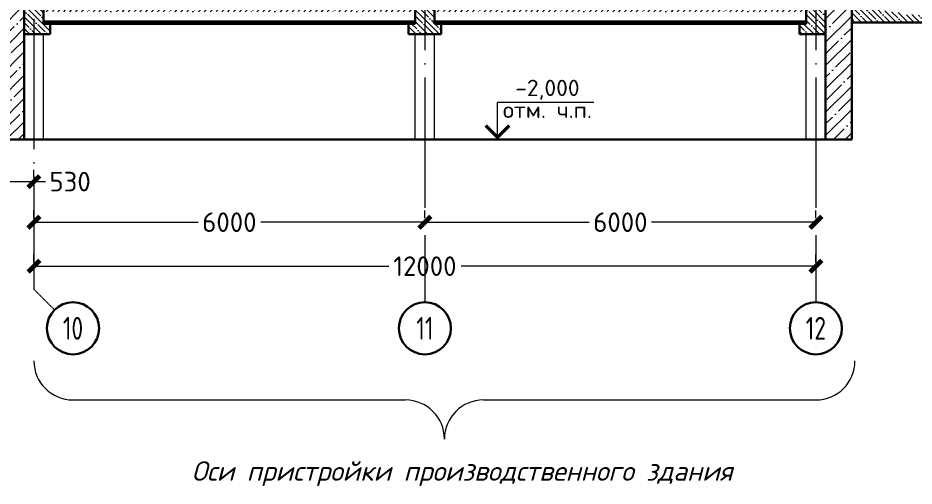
# Model space of a CAD drawing. Extents: x -965262 to 1142518, y -357520 to 71675.
# Drawn here: x -282061 to -268309, y -178841 to -171652 of the extents above; entities that cross this region are included whole.
import ezdxf

# ---------------------------------------------------------------- set-up
doc = ezdxf.new("R2010")
doc.units = 0
doc.header["$LTSCALE"] = 10
doc.linetypes.add('DOTE', pattern=[2.42, 2, -0.2, 0.02, -0.2])
doc.layers.get('0').update_dxf_attribs({"linetype": 'CONTINUOUS', "lineweight": 30})
doc.layers.get('Defpoints').update_dxf_attribs({"linetype": 'CONTINUOUS'})
doc.layers.add('DOTE', color=7, linetype='DOTE', lineweight=9)
doc.styles.add('GOST 2.304', font='isocpeur.ttf', dxfattribs={"width": 0.75, "height": 250})
doc.styles.get("Standard").update_dxf_attribs({"font": 'isocpeur.ttf', "height": 300})
doc.dimstyles.get("Standard").update_dxf_attribs({"dimscale": 100, "dimtxt": 300, "dimasz": 1.8, "dimexe": 1.8, "dimexo": 0.625, "dimgap": 0.9, "dimtad": 0, "dimdec": 0, "dimzin": 0, "dimdsep": 46, "dimtxsty": 'Standard', "dimblk": 'ARCHTICK', "dimcen": 0.9, "dimclrd": 256, "dimclre": 256, "dimclrt": 256, "dimadec": 0, "dimazin": 0, "dimtfac": 1, "dimtdec": 0, "dimtofl": 0, "dimtmove": 0, "dimatfit": 3, "dimfxl": 1, "dimtolj": 1, "dimtzin": 0, "dimlwd": 15, "dimlwe": 15, "dimarcsym": 0})
pattern_1 = [(135, (-294396.03, -178421.29), (-89.80256, -89.80256), []), (135, (-294396.03, -178331.49), (-89.80256, -89.80256), [158.75, -31.75, 0, -31.75])]

# ---------------------------------------------------------------- blocks, each defined once
blk = doc.blocks.new('_ArchTick')
at = {"color": 0, "linetype": 'ByBlock', "lineweight": 0, "const_width": 0.4}
blk.add_lwpolyline([(-0.5, -0.5), (0.5, 0.5)], dxfattribs=at)
blk = doc.blocks.new('*D44')
at = {"lineweight": 15, "transparency": 16777216}
for p, q in [((-275816, -174726), (-275816, -174609)), ((-269816, -174726), (-269816, -174609)), ((-275816, -174789), (-273296, -174789)), ((-269816, -174789), (-272336, -174789))]:
    blk.add_line(p, q, dxfattribs=at)
at = {"layer": 'Defpoints', "color": 0, "lineweight": 15, "transparency": 16777216}
for p in [(-275816, -174789), (-275816, -174789), (-269816, -174789)]:
    blk.add_point(p, dxfattribs=at)
at = {"lineweight": 15, "transparency": 16777216, "xscale": 180, "yscale": 180, "zscale": 180, "rotation": 180}
blk.add_blockref('_ArchTick', (-275816, -174789), dxfattribs=at)
at = {"lineweight": 15, "transparency": 16777216, "xscale": 180, "yscale": 180, "zscale": 180}
blk.add_blockref('_ArchTick', (-269816, -174789), dxfattribs=at)
at = {"lineweight": 15, "transparency": 16777216, "insert": (-272816, -174789), "char_height": 300, "attachment_point": 5}
blk.add_mtext('\\A1;6000', dxfattribs=at)
blk = doc.blocks.new('*D45')
at = {"lineweight": 15, "transparency": 16777216}
for p, q in [((-281816, -174726), (-281816, -174609)), ((-275816, -174726), (-275816, -174609)), ((-281816, -174789), (-279296, -174789)), ((-275816, -174789), (-278336, -174789))]:
    blk.add_line(p, q, dxfattribs=at)
at = {"layer": 'Defpoints', "color": 0, "lineweight": 15, "transparency": 16777216}
for p in [(-281816, -174789), (-281816, -174789), (-275816, -174789)]:
    blk.add_point(p, dxfattribs=at)
at = {"lineweight": 15, "transparency": 16777216, "xscale": 180, "yscale": 180, "zscale": 180, "rotation": 180}
blk.add_blockref('_ArchTick', (-281816, -174789), dxfattribs=at)
at = {"lineweight": 15, "transparency": 16777216, "xscale": 180, "yscale": 180, "zscale": 180}
blk.add_blockref('_ArchTick', (-275816, -174789), dxfattribs=at)
at = {"lineweight": 15, "transparency": 16777216, "insert": (-278816, -174789), "char_height": 300, "attachment_point": 5}
blk.add_mtext('\\A1;6000', dxfattribs=at)
blk = doc.blocks.new('*D47')
at = {"lineweight": 15, "transparency": 16777216}
for p, q in [((-282346, -174103), (-282346, -173986)), ((-281816, -174103), (-281816, -173986)), ((-282346, -174166), (-281816, -174166)), ((-281816, -174166), (-281636, -174166))]:
    blk.add_line(p, q, dxfattribs=at)
at = {"layer": 'Defpoints', "color": 0, "lineweight": 15, "transparency": 16777216}
for p in [(-282346, -174166), (-282346, -174166), (-281816, -174166)]:
    blk.add_point(p, dxfattribs=at)
at = {"lineweight": 15, "transparency": 16777216, "xscale": 180, "yscale": 180, "zscale": 180, "rotation": 180}
blk.add_blockref('_ArchTick', (-282346, -174166), dxfattribs=at)
at = {"lineweight": 15, "transparency": 16777216, "xscale": 180, "yscale": 180, "zscale": 180}
blk.add_blockref('_ArchTick', (-281816, -174166), dxfattribs=at)
at = {"lineweight": 15, "transparency": 16777216, "insert": (-281261, -174166), "char_height": 300, "attachment_point": 5}
blk.add_mtext('\\A1;530', dxfattribs=at)
blk = doc.blocks.new('*D49')
at = {"lineweight": 15, "transparency": 16777216}
for p, q in [((-281816, -175401), (-281816, -175284)), ((-269816, -175401), (-269816, -175284)), ((-281816, -175464), (-276371, -175464)), ((-269816, -175464), (-275261, -175464))]:
    blk.add_line(p, q, dxfattribs=at)
at = {"layer": 'Defpoints', "color": 0, "lineweight": 15, "transparency": 16777216}
for p in [(-281816, -175464), (-269816, -175464), (-269816, -175464)]:
    blk.add_point(p, dxfattribs=at)
at = {"lineweight": 15, "transparency": 16777216, "xscale": 180, "yscale": 180, "zscale": 180, "rotation": 180}
blk.add_blockref('_ArchTick', (-281816, -175464), dxfattribs=at)
at = {"lineweight": 15, "transparency": 16777216, "xscale": 180, "yscale": 180, "zscale": 180}
blk.add_blockref('_ArchTick', (-269816, -175464), dxfattribs=at)
at = {"lineweight": 15, "transparency": 16777216, "insert": (-275816, -175464), "char_height": 300, "attachment_point": 5}
blk.add_mtext('\\A1;12000', dxfattribs=at)

msp = doc.modelspace()

# ---------------------------------------------------------------- hatches: boundary and pattern name
at = {"lineweight": 15}
h = msp.add_hatch(dxfattribs=at)
h.set_pattern_fill('ANSI35', color=256, scale=40)
h.set_pattern_definition([(45, (-282164.96, -159797.18), (-179.605, 179.605), []), (45, (-281985.36, -159797.18), (-179.605, 179.605), [317.5, -63.5, 0, -63.5])])
h.paths.add_polyline_path([(-282346, -159821.3), (-281966, -159821.3, 0.263491)])
h.paths.add_polyline_path([(-282346, -173521.3), (-281966, -173521.3), (-281966, -159821.3), (-282316, -159821.3), (-282346, -159821.3), (-282346, -160223.4)])
h = msp.add_hatch(dxfattribs=at)
h.set_pattern_fill('ANSI35', color=256, scale=40)
h.set_pattern_definition([(45, (-269469.9, -160691.19), (-179.605, 179.605), []), (45, (-269290.3, -160691.19), (-179.605, 179.605), [317.5, -63.5, 0, -63.5])])
h.paths.add_polyline_path([(-269666, -160721.3), (-269266, -160721.3, 0.2655644)])
h.paths.add_polyline_path([(-269266, -160721.3), (-269666, -160721.3), (-269666, -162201.3), (-269266, -162201.3)])
h.paths.add_polyline_path([(-269266, -164021.3), (-269666, -164021.3), (-269666, -165501.3), (-269266, -165501.3)])
h.paths.add_polyline_path([(-269266, -167321.3), (-269666, -167321.3), (-269666, -168801.3), (-269266, -168801.3)])
h.paths.add_polyline_path([(-269266, -170621.3), (-269666, -170621.3), (-269666, -173521.3), (-269266, -173521.3)])
h = msp.add_hatch(dxfattribs=at)
h.set_pattern_fill('ANSI35', color=256, scale=20, angle=90, style=0)
h.set_pattern_definition([(135, (-339032.66, -366364.93), (-89.80256, -89.80256), []), (135, (-339032.66, -366275.13), (-89.80256, -89.80256), [158.75, -31.75, 0, -31.75])])
h.paths.add_polyline_path([(-268165.9, -171721.3), (-268165.9, -171621.3), (-269266, -171474.2), (-269266, -171721.3)])
h = msp.add_hatch(dxfattribs=at)
h.set_pattern_fill('ANSI35', color=256, scale=20, angle=90)
h.set_pattern_definition(pattern_1)
h.paths.add_polyline_path([(-281816, -171521.3), (-281966, -171521.3), (-281966, -171901.3), (-281816, -171901.3)])
h.paths.add_polyline_path([(-281566, -171741.3), (-281666, -171741.3), (-281666, -171521.3), (-281816, -171521.3), (-281816, -171901.3), (-281566, -171901.3)])
h = msp.add_hatch(dxfattribs=at)
h.set_pattern_fill('ANSI35', color=256, scale=20)
h.set_pattern_definition([(45, (-294396.03, -168521.29), (-89.8026, 89.8026), []), (45, (-294306.23, -168521.29), (-89.8026, 89.8026), [158.75, -31.75, 0, -31.75])])
h.paths.add_polyline_path([(-275966, -171521.3), (-281666, -171521.3), (-281666, -171556.3), (-275966, -171556.3)])
h.paths.add_polyline_path([(-275966, -171706.3), (-281666, -171706.3), (-281666, -171741.3), (-275966, -171741.3)])
h = msp.add_hatch(dxfattribs=at)
h.set_pattern_fill('ANSI35', color=256, scale=20, angle=90)
h.set_pattern_definition(pattern_1)
h.paths.add_polyline_path([(-275816, -171521.3), (-275966, -171521.3), (-275966, -171741.3), (-276066, -171741.3), (-276066, -171901.3), (-275816, -171901.3)])
h.paths.add_polyline_path([(-275566, -171741.3), (-275666, -171741.3), (-275666, -171521.3), (-275816, -171521.3), (-275816, -171901.3), (-275566, -171901.3)])
h = msp.add_hatch(dxfattribs=at)
h.set_pattern_fill('ANSI35', color=256, scale=20)
h.set_pattern_definition([(45, (-288396.03, -168521.29), (-89.8026, 89.8026), []), (45, (-288306.23, -168521.29), (-89.8026, 89.8026), [158.75, -31.75, 0, -31.75])])
h.paths.add_polyline_path([(-269966, -171521.3), (-275666, -171521.3), (-275666, -171556.3), (-269966, -171556.3)])
h.paths.add_polyline_path([(-269966, -171706.3), (-275666, -171706.3), (-275666, -171741.3), (-269966, -171741.3)])
h = msp.add_hatch(dxfattribs=at)
h.set_pattern_fill('ANSI35', color=256, scale=20, angle=90)
h.set_pattern_definition(pattern_1)
h.paths.add_polyline_path([(-269816, -171521.3), (-269666, -171521.3), (-269666, -171901.3), (-269816, -171901.3)])
h.paths.add_polyline_path([(-270066, -171741.3), (-269966, -171741.3), (-269966, -171521.3), (-269816, -171521.3), (-269816, -171901.3), (-270066, -171901.3)])

# ---------------------------------------------------------------- linework, layer by layer
for p, q in [((-281966, -173521.3, -3259.8), (-281966, -159821.3, -3259.8)), ((-269666, -173521.3, -3259.8), (-269666, -170621.3, -3259.8)), ((-269266, -173521.3, -3259.8), (-269266, -170621.3, -3259.8)), ((-281666, -171741.3, -3259.8), (-281666, -171521.3, -3259.8)), ((-275966, -171741.3, -3259.8), (-275966, -171521.3, -3259.8)), ((-275666, -171741.3, -3259.8), (-275666, -171521.3, -3259.8)), ((-269966, -171741.3, -3259.8), (-269966, -171521.3, -3259.8)), ((-281666, -171706.3, -3259.8), (-275966, -171706.3, -3259.8)), ((-281666, -171741.3, -3259.8), (-275966, -171741.3, -3259.8)), ((-281566, -171901.3, -3259.8), (-281566, -171741.3, -3259.8)), ((-281566, -171901.3, -3259.8), (-281566, -171741.3, -3259.8)), ((-276066, -171741.3, -3259.8), (-275966, -171741.3, -3259.8)), ((-276066, -171901.3, -3259.8), (-276066, -171741.3, -3259.8)), ((-275666, -171706.3, -3259.8), (-269966, -171706.3, -3259.8)), ((-275666, -171741.3, -3259.8), (-269966, -171741.3, -3259.8)), ((-275666, -171741.3, -3259.8), (-275566, -171741.3, -3259.8)), ((-275566, -171901.3, -3259.8), (-275566, -171741.3, -3259.8)), ((-270066, -171901.3, -3259.8), (-270066, -171741.3, -3259.8)), ((-281966, -171901.3, -3259.8), (-281566, -171901.3, -3259.8)), ((-281966, -171901.3, -3259.8), (-281566, -171901.3, -3259.8)), ((-281966, -173521.3, -3259.8), (-281966, -171981.3, -3259.8)), ((-276066, -171901.3, -3259.8), (-275566, -171901.3, -3259.8)), ((-269666, -171901.3, -3259.8), (-270066, -171901.3, -3259.8)), ((-282346, -173521.3, -3259.8), (-269266, -173521.3, -3259.8))]:
    msp.add_line(p, q)
at = {"extrusion": (1.83697e-16, 0, -1)}
msp.add_line((-269266, -171721.3, -3259.8), (-266343.8, -171721.3, -3259.8), dxfattribs=at)
at = {"lineweight": 15}
for p, q in [((-281666, -173521.3, -3259.8), (-281666, -171901.3, -3259.8)), ((-275966, -173521.3, -3259.8), (-275966, -171901.3, -3259.8)), ((-275666, -173521.3, -3259.8), (-275666, -171901.3, -3259.8)), ((-269966, -173521.3, -3259.8), (-269966, -171901.3, -3259.8)), ((-274703, -173521.3, -3259.8), (-274703, -172949.5, -3259.8)), ((-281216, -177518.3, -4711.1), (-276116, -177518.3, -4711.1)), ((-274916, -177518.3, -4711.1), (-269816, -177518.3, -4711.1))]:
    msp.add_line(p, q, dxfattribs=at)
at = {"lineweight": 15, "ltscale": 0.3}
msp.add_line((-273223.1, -172949.5, -3259.8), (-274703, -172949.5, -3259.8), dxfattribs=at)
at = {"lineweight": 15, "const_width": 50, "elevation": -3259.8}
msp.add_lwpolyline([(-274520.7, -173303.6), (-274703, -173485.9), (-274885.3, -173303.6)], dxfattribs=at)
at = {"lineweight": 15}
for centre, start, end in [((-281216, -176918.3, -4711.1), 180, 270), ((-269816, -176918.3, -4711.1), 270, 0), ((-276116, -178118.3, -4711.1), 0, 90), ((-274916, -178118.3, -4711.1), 90, 180)]:
    msp.add_arc(centre, 600, start, end, dxfattribs=at)
at = {"layer": 'DOTE', "ltscale": 100, "extrusion": (0, -1, 0)}
for p, q in [((-281816, -159567, -4711.1), (-281816, -175818.3, -4711.1)), ((-275816, -160467, -4711.1), (-275816, -176018.3, -4711.1)), ((-269816, -160467, -4711.1), (-269816, -176018.3, -4711.1))]:
    msp.add_line(p, q, dxfattribs=at)
at = {"layer": 'DOTE'}
msp.add_line((-281816, -175818.3, -4711.1), (-281498.9, -176135.5, -4711.1), dxfattribs=at)
at = {"layer": 'DOTE', "linetype": 'Continuous', "lineweight": 30}
for centre in [(-281216, -176418.3, -4711.1), (-275816, -176418.3, -4711.1), (-269816, -176418.3, -4711.1)]:
    msp.add_circle(centre, 400, dxfattribs=at)

# ---------------------------------------------------------------- texts
at = {"char_height": 250, "attachment_point": 5, "style": 'GOST 2.304'}
for s, insert, width in [('{\\W1.05;-2,000}', (-273935.7, -172755.5, -3259.8), 1000), ('{\\W1.05;отм. ч.п.}', (-273935.7, -173063.4, -3259.8), 1762.533)]:
    msp.add_mtext(s, dxfattribs=dict(at, insert=insert, width=width))
at = {"insert": (-275245.4, -178650.7, -3259.8), "char_height": 300, "attachment_point": 5}
msp.add_mtext_dynamic_manual_height_columns('{\\fISOCPEUR|b0|i1|c204|p34;Оси пристройки производственного здания}', width=14886.858, gutter_width=1500, heights=[0], dxfattribs=at)
at = {"layer": 'DOTE', "linetype": 'Continuous', "lineweight": 30, "ltscale": 100, "char_height": 350, "width": 800, "attachment_point": 5, "style": 'GOST 2.304'}
for s, insert in [('10', (-281216, -176418.3, -4711.1)), ('11', (-275816, -176418.3, -4711.1)), ('12', (-269816, -176418.3, -4711.1))]:
    msp.add_mtext(s, dxfattribs=dict(at, insert=insert))

# ---------------------------------------------------------------- dimensions: what is measured, and where the dimension line sits
at = {"lineweight": 15}
dim = msp.add_linear_dim(base=(-282346, -174165.9, -3259.8), p1=(-281816, -174165.9, -3259.8), p2=(-282346, -174165.9, -3259.8), dimstyle='Standard', dxfattribs=at)
dim.commit()
dim.dimension.update_dxf_attribs({"geometry": '*D47', "text_midpoint": (-281261, -174165.9, -3259.8), "dimtype": 160})
for base, p1, p2, picture, middle in [((-281816, -174788.7, -3259.8), (-275816, -174788.7, -3259.8), (-281816, -174788.7, -3259.8), '*D45', (-278816, -174788.7, -3259.8)), ((-275816, -174788.7, -3259.8), (-269816, -174788.7, -3259.8), (-275816, -174788.7, -3259.8), '*D44', (-272816, -174788.7, -3259.8)), ((-269816, -175463.8, -3259.8), (-281816, -175463.8, -3259.8), (-269816, -175463.8, -3259.8), '*D49', (-275816, -175463.8, -3259.8))]:
    dim = msp.add_linear_dim(base=base, p1=p1, p2=p2, dimstyle='Standard', dxfattribs=at)
    dim.commit()
    dim.dimension.update_dxf_attribs({"geometry": picture, "text_midpoint": middle})

doc.saveas('drawing.dxf')
